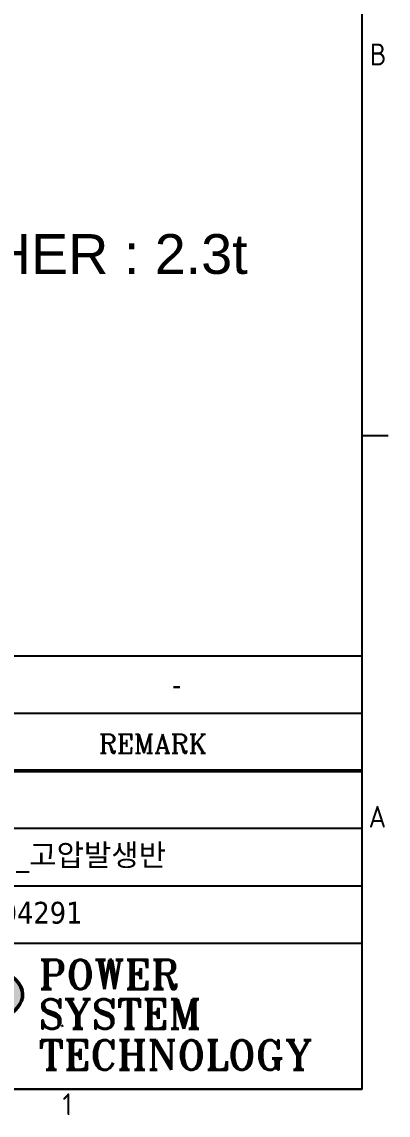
# Model space of a CAD drawing. Header units: inches. Extents: x 12 to 11036, y 8 to 6728.
# Drawn here: x 8857 to 9395, y 129 to 1735 of the extents above; entities that cross this region are included whole.
import ezdxf
from ezdxf.enums import TextEntityAlignment as Align

# ---------------------------------------------------------------- set-up
doc = ezdxf.new("R2010")
doc.units = ezdxf.units.IN
doc.header["$MEASUREMENT"] = 0
for name, color, linetype, lineweight in [('경계(ISO)', 7, 'Continuous', 25), ('제목(ISO)', 5, 'Continuous', 50), ('해치(ISO)', 7, 'Continuous', 18)]:
    doc.layers.add(name, color=color, linetype=linetype, lineweight=lineweight)
doc.styles.add('RC_284', font='ROMANC.shx')
doc.styles.add('ROMANT_294', font='romant.shx')
doc.styles.get("Standard").update_dxf_attribs({"font": 'arial.ttf'})
doc.styles.add('문자 텍스트_PSTEK_POSCO', font='isocp.shx')
doc.styles.add('텍스트 스타일198', font='tahoma.ttf')

# ---------------------------------------------------------------- blocks, each defined once
blk = doc.blocks.new('경계 Default Border')
at = {"layer": '경계(ISO)'}
blk.add_line((584, 70), (586.4, 70), dxfattribs=at)
at = {"layer": '경계(ISO)', "flags": 128}
blk.add_lwpolyline([(10, 10), (10, 410), (584, 410), (584, 10), (10, 10)], dxfattribs=at)
at = {"layer": '경계(ISO)', "color": 2, "char_height": 2, "attachment_point": 7, "style": '문자 텍스트_PSTEK_POSCO'}
for s, insert in [('B', (584.72, 103.98)), ('A', (584.61, 34)), ('1', (556.53, 7.6))]:
    blk.add_mtext(s, dxfattribs=dict(at, insert=insert))
blk = doc.blocks.new('제목 블록 PSTEK')
at = {"layer": '해치(ISO)'}
h = blk.add_hatch(color=140, dxfattribs=at)
edge = h.paths.add_edge_path()
edge.add_ellipse((330.37, 20.16), major_axis=(9.1, 0), ratio=0.40699, start_angle=301.3098, end_angle=507.7437)
edge.add_ellipse((331.53, 20.46), major_axis=(-9.82, 0), ratio=0.39426, start_angle=111.5121, end_angle=334.4703, ccw=False)
edge.add_line((335.14, 16.86), (335.1, 16.99))
at = {"color": 180}
for p, q in [((182.48, 51.57), (372.48, 51.57)), ((372.48, 51.57), (372.48, 11.79)), ((182.48, 46.29), (372.48, 46.29)), ((206.45, 35.73), (372.48, 35.73)), ((255.92, 30.45), (372.48, 30.45)), ((255.92, 25.17), (372.48, 25.17)), ((182.48, 11.79), (372.48, 11.79))]:
    blk.add_line(p, q, dxfattribs=at)
at = {"color": 7, "lineweight": 50}
blk.add_line((206.45, 41.01), (372.48, 41.01), dxfattribs=at)
at = {"color": 7}
blk.add_line((345.04, 17.5), (344.99, 17.69), dxfattribs=at)
at = {"layer": '제목(ISO)', "color": 4}
blk.add_ellipse((331.53, 20.46), major_axis=(9.82, 0), ratio=0.39426, start_param=5.087845, end_param=8.9792, dxfattribs=at)
at = {"color": 2, "style": 'RC_284'}
blk.add_text('REMARK', height=1.742, dxfattribs=at).set_placement((348.35, 42.62))
at = {"color": 7, "style": 'ROMANT_294'}
for s, p in [('POWER', (342.83, 20.97)), ('SYSTEM', (342.83, 17.33)), ('TECHNOLOGY', (342.83, 13.57))]:
    blk.add_text(s, height=2.7, dxfattribs=at).set_placement(p)
at = {"layer": '제목(ISO)', "color": 7, "style": '텍스트 스타일198'}
for tag, p in [('부품_번호_001', (182.99, 51.28)), ('질량\\P3;_001', (348.79, 48.16)), ('부품_번호_002', (182.75, 47.82)), ('부품_번호_003', (192.06, 44.39)), ('부품_번호_001', (312.56, 28.69)), ('설계자_001', (209.94, 25.23)), ('부품_번호_002', (321.09, 25.23)), ('시트_크기_001', (260.79, 14.82)), ('작성_날짜_001', (207.67, 13.27))]:
    blk.add_attdef(tag, p, '', height=2, dxfattribs=at)
for tag, p in [('설명', (247.96, 48.92)), ('재질', (295.48, 48.93)), ("3._Q'TY", (313.5, 48.93)), ('4._COLOR', (327.68, 48.93)), ('1._MODEL_NAME', (341.23, 38.37)), ('제목', (341.34, 33.12)), ('점검자', (231.18, 26.23)), ('엔지니어링_승인자', (247.67, 26.23)), ('프로젝트', (289.39, 15.84)), ('점검_날짜', (231.18, 14.27)), ('엔지니어링_승인_날짜', (247.67, 14.27))]:
    blk.add_attdef(tag, text='', height=2, dxfattribs=at).set_placement(p, align=Align.MIDDLE_CENTER)

msp = doc.modelspace()

# ---------------------------------------------------------------- block references
at = {"xscale": 16, "yscale": 16, "zscale": 16}
msp.add_blockref('경계 Default Border', (12.454, 7.72), dxfattribs=at)
ref = msp.add_blockref('제목 블록 PSTEK', (3396.841, -20.937), dxfattribs=dict(xscale=16, yscale=16, zscale=16))
ref.add_attrib('부품_번호_001', 'KKB04291', (8750.846, 410.745), dxfattribs={"layer": '제목(ISO)', "color": 7, "height": 32, "style": '텍스트 스타일198'})
ref.add_attrib('1._MODEL_NAME_001', '양방향 집진기_고압발생반', (8596.26, 495.504), dxfattribs={"layer": '제목(ISO)', "color": 7, "height": 32, "style": '텍스트 스타일198'})
ref.add_attrib('질량\\P3;_001', '-', (9077.868, 745.867), dxfattribs={"layer": '제목(ISO)', "color": 7, "height": 32, "style": '텍스트 스타일198'})

# ---------------------------------------------------------------- texts
at = {"color": 1, "linetype": 'Continuous'}
msp.add_text('- DOOR & INNER PLATE : 3.2t, OTHER : 2.3t', height=58.5, dxfattribs=at).set_placement((7517.717, 1365.055))

doc.saveas('drawing.dxf')
